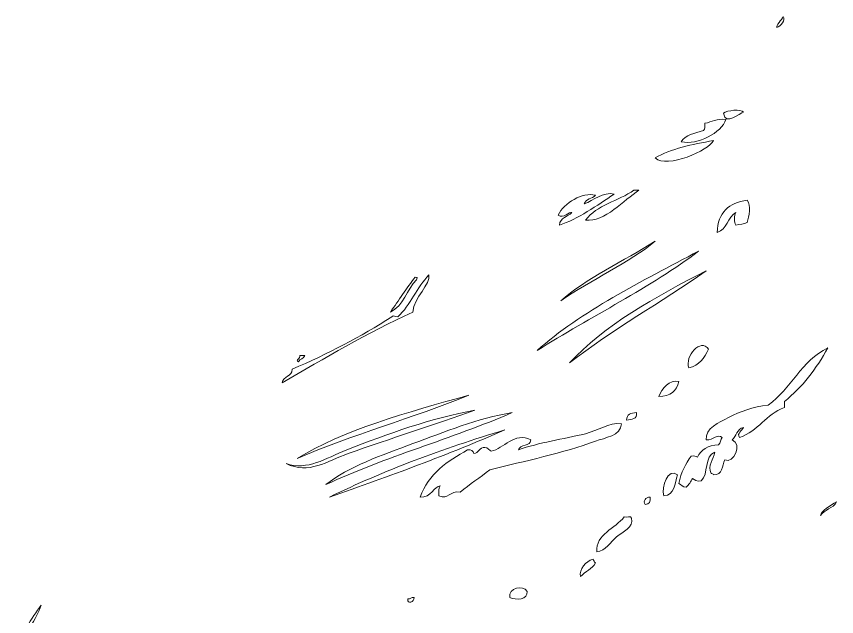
# Model space of a CAD drawing. Header units: inches. Extents: x 0.62 to 5.37, y -5.79 to -0.4.
# Drawn here: x 2.505 to 3.314, y -3.694 to -3.102 of the extents above; entities that cross this region are included whole.
import ezdxf

# ---------------------------------------------------------------- set-up
doc = ezdxf.new("R2010")
doc.units = ezdxf.units.IN
doc.header["$MEASUREMENT"] = 0
doc.layers.add('Layer 1', color=7, linetype='Continuous')

# ---------------------------------------------------------------- blocks, each defined once
blk = doc.blocks.new('block 32')
at = {"layer": 'Layer 1', "lineweight": 0}
blk.add_open_spline([(3.20217, -3.19737), (3.20382, -3.21047), (3.21884, -3.19681), (3.22179, -3.19614), (3.21964, -3.19313), (3.20572, -3.19422), (3.20217, -3.19737)], degree=3, knots=[0, 0, 0, 0, 1, 1, 1, 2, 2, 2, 2], dxfattribs=at)
blk = doc.blocks.new('block 34')
at = {"layer": 'Layer 1', "lineweight": 0}
blk.add_open_spline([(3.16052, -3.22556), (3.17709, -3.22892), (3.20005, -3.21678), (3.20463, -3.2035), (3.19547, -3.20249), (3.19081, -3.20601), (3.1838, -3.20718), (3.18396, -3.2102), (3.18398, -3.21308), (3.18257, -3.21453), (3.17408, -3.21705), (3.16436, -3.21838), (3.16052, -3.22556)], degree=3, knots=[0, 0, 0, 0, 1, 1, 1, 2, 2, 2, 3, 3, 3, 4, 4, 4, 4], dxfattribs=at)
blk = doc.blocks.new('block 35')
at = {"layer": 'Layer 1', "lineweight": 0}
blk.add_open_spline([(3.19238, -3.22433), (3.17105, -3.22791), (3.1505, -3.23228), (3.13479, -3.24149), (3.14642, -3.25241), (3.18817, -3.23372), (3.19238, -3.22433)], degree=3, knots=[0, 0, 0, 0, 1, 1, 1, 2, 2, 2, 2], dxfattribs=at)
blk = doc.blocks.new('block 37')
at = {"layer": 'Layer 1', "lineweight": 0}
blk.add_open_spline([(3.06617, -3.30277), (3.08498, -3.30519), (3.10414, -3.28256), (3.11886, -3.27335), (3.11723, -3.27335), (3.1156, -3.27335), (3.11396, -3.27335), (3.09865, -3.28379), (3.07714, -3.288), (3.06617, -3.30277)], degree=3, knots=[0, 0, 0, 0, 1, 1, 1, 2, 2, 2, 3, 3, 3, 3], dxfattribs=at)
blk = doc.blocks.new('block 38')
at = {"layer": 'Layer 1', "lineweight": 0}
blk.add_open_spline([(3.21444, -3.30765), (3.21826, -3.30697), (3.22243, -3.30665), (3.22547, -3.3052), (3.22701, -3.29892), (3.2301, -3.28842), (3.22547, -3.28314), (3.20761, -3.2857), (3.19652, -3.29504), (3.19607, -3.31501), (3.20564, -3.31191), (3.20624, -3.29986), (3.21444, -3.2954), (3.21257, -3.29763), (3.21257, -3.30541), (3.21444, -3.30765)], degree=3, knots=[0, 0, 0, 0, 1, 1, 1, 2, 2, 2, 3, 3, 3, 4, 4, 4, 5, 5, 5, 5], dxfattribs=at)
blk = doc.blocks.new('block 43')
at = {"layer": 'Layer 1', "lineweight": 0}
blk.add_open_spline([(3.1679, -3.44858), (3.17837, -3.44639), (3.18334, -3.43869), (3.1875, -3.43019), (3.17985, -3.41853), (3.16389, -3.4374), (3.1679, -3.44858)], degree=3, knots=[0, 0, 0, 0, 1, 1, 1, 2, 2, 2, 2], dxfattribs=at)
blk = doc.blocks.new('block 46')
at = {"layer": 'Layer 1', "lineweight": 0}
blk.add_open_spline([(3.13849, -3.47676), (3.14981, -3.47665), (3.15611, -3.4715), (3.15809, -3.46205), (3.14899, -3.45971), (3.1415, -3.46901), (3.13849, -3.47676)], degree=3, knots=[0, 0, 0, 0, 1, 1, 1, 2, 2, 2, 2], dxfattribs=at)
blk = doc.blocks.new('block 52')
at = {"layer": 'Layer 1', "lineweight": 0}
blk.add_open_spline([(3.11644, -3.4927), (3.11093, -3.49292), (3.1067, -3.4944), (3.10663, -3.50004), (3.11128, -3.49897), (3.11765, -3.49963), (3.11644, -3.4927)], degree=3, knots=[0, 0, 0, 0, 1, 1, 1, 2, 2, 2, 2], dxfattribs=at)
blk = doc.blocks.new('block 53')
at = {"layer": 'Layer 1', "lineweight": 0}
blk.add_open_spline([(3.01229, -3.51966), (2.9963, -3.51118), (2.9854, -3.52863), (2.97307, -3.5307), (2.97186, -3.5309), (2.96978, -3.52699), (2.96693, -3.52702), (2.96152, -3.52706), (2.96072, -3.53262), (2.95592, -3.53315), (2.95518, -3.53062), (2.95402, -3.52851), (2.94978, -3.52948), (2.92998, -3.54071), (2.91121, -3.55299), (2.90322, -3.57605), (2.91364, -3.57703), (2.91745, -3.56496), (2.92283, -3.56502), (2.92094, -3.56679), (2.92175, -3.57129), (2.92161, -3.57482), (2.9308, -3.57893), (2.93227, -3.56959), (2.94244, -3.57114), (2.95196, -3.56349), (2.96222, -3.55661), (2.97185, -3.54908), (3.00588, -3.54068), (3.04456, -3.53243), (3.076, -3.52088), (3.0852, -3.5175), (3.10074, -3.51564), (3.10173, -3.50373), (3.08838, -3.50222), (3.07911, -3.51047), (3.06619, -3.51354), (3.04394, -3.51881), (3.02015, -3.52233), (3.00003, -3.52948), (3.00152, -3.52361), (3.01194, -3.52668), (3.01229, -3.51966)], degree=3, knots=[0, 0, 0, 0, 1, 1, 1, 2, 2, 2, 3, 3, 3, 4, 4, 4, 5, 5, 5, 6, 6, 6, 7, 7, 7, 8, 8, 8, 9, 9, 9, 10, 10, 10, 11, 11, 11, 12, 12, 12, 13, 13, 13, 14, 14, 14, 14], dxfattribs=at)
blk = doc.blocks.new('block 54')
at = {"layer": 'Layer 1', "lineweight": 0}
blk.add_open_spline([(2.81378, -3.57606), (2.87292, -3.55553), (2.93101, -3.53397), (2.98655, -3.50987), (2.92519, -3.52816), (2.86728, -3.5499), (2.81378, -3.57606)], degree=3, knots=[0, 0, 0, 0, 1, 1, 1, 2, 2, 2, 2], dxfattribs=at)
blk = doc.blocks.new('block 55')
at = {"layer": 'Layer 1', "lineweight": 0}
blk.add_open_spline([(3.14341, -3.57479), (3.1544, -3.57435), (3.15393, -3.56244), (3.15688, -3.55396), (3.14758, -3.54663), (3.14058, -3.56616), (3.14341, -3.57479)], degree=3, knots=[0, 0, 0, 0, 1, 1, 1, 2, 2, 2, 2], dxfattribs=at)
blk = doc.blocks.new('block 56')
at = {"layer": 'Layer 1', "lineweight": 0}
blk.add_open_spline([(3.12502, -3.58337), (3.12895, -3.58321), (3.13041, -3.58059), (3.12993, -3.57602), (3.1257, -3.57591), (3.12227, -3.58025), (3.12502, -3.58337)], degree=3, knots=[0, 0, 0, 0, 1, 1, 1, 2, 2, 2, 2], dxfattribs=at)
blk = doc.blocks.new('block 60')
at = {"layer": 'Layer 1', "lineweight": 0}
blk.add_open_spline([(3.1042, -3.59563), (3.09573, -3.60692), (3.07595, -3.61293), (3.07724, -3.62994), (3.08576, -3.62918), (3.09106, -3.62046), (3.09684, -3.61524), (3.10246, -3.61015), (3.11418, -3.60604), (3.11154, -3.59685), (3.11139, -3.59415), (3.10636, -3.59633), (3.1042, -3.59563)], degree=3, knots=[0, 0, 0, 0, 1, 1, 1, 2, 2, 2, 3, 3, 3, 4, 4, 4, 4], dxfattribs=at)
blk = doc.blocks.new('block 63')
at = {"layer": 'Layer 1', "lineweight": 0}
blk.add_open_spline([(3.06131, -3.65445), (3.06561, -3.64935), (3.07265, -3.64701), (3.07601, -3.64097), (3.07429, -3.64066), (3.07461, -3.63829), (3.07356, -3.6373), (3.06635, -3.63909), (3.05949, -3.6477), (3.06131, -3.65445)], degree=3, knots=[0, 0, 0, 0, 1, 1, 1, 2, 2, 2, 3, 3, 3, 3], dxfattribs=at)
blk = doc.blocks.new('block 67')
at = {"layer": 'Layer 1', "lineweight": 0}
blk.add_open_spline([(2.99147, -3.67529), (2.99729, -3.67782), (3.00969, -3.67748), (3.00862, -3.66916), (3.00444, -3.66217), (2.99004, -3.66573), (2.99147, -3.67529)], degree=3, knots=[0, 0, 0, 0, 1, 1, 1, 2, 2, 2, 2], dxfattribs=at)
blk = doc.blocks.new('block 68')
at = {"layer": 'Layer 1', "lineweight": 0}
blk.add_open_spline([(2.89711, -3.6753), (2.89366, -3.67429), (2.89394, -3.67703), (2.89099, -3.67653), (2.89033, -3.68233), (2.89751, -3.67946), (2.89711, -3.6753)], degree=3, knots=[0, 0, 0, 0, 1, 1, 1, 2, 2, 2, 2], dxfattribs=at)
blk = doc.blocks.new('block 160')
at = {"layer": 'Layer 1', "lineweight": 0}
blk.add_open_spline([(3.07597, -3.27826), (3.06326, -3.27483), (3.04464, -3.28592), (3.03921, -3.29787), (3.04465, -3.30209), (3.05029, -3.29376), (3.0527, -3.29542), (3.04871, -3.2996), (3.04103, -3.30009), (3.04044, -3.30767), (3.05812, -3.30202), (3.07812, -3.28819), (3.09435, -3.27703), (3.08381, -3.27483), (3.07375, -3.28326), (3.06495, -3.28683), (3.06626, -3.28162), (3.07303, -3.28184), (3.07597, -3.27826)], degree=3, knots=[0, 0, 0, 0, 1, 1, 1, 2, 2, 2, 3, 3, 3, 4, 4, 4, 5, 5, 5, 6, 6, 6, 6], dxfattribs=at)
blk = doc.blocks.new('block 162')
at = {"layer": 'Layer 1', "lineweight": 0}
blk.add_open_spline([(3.1348, -3.32359), (3.10433, -3.34297), (3.06575, -3.36075), (3.04167, -3.38242), (3.07097, -3.36187), (3.11003, -3.34457), (3.1348, -3.32359)], degree=3, knots=[0, 0, 0, 0, 1, 1, 1, 2, 2, 2, 2], dxfattribs=at)
blk = doc.blocks.new('block 163')
at = {"layer": 'Layer 1', "lineweight": 0}
blk.add_open_spline([(3.17768, -3.33339), (3.12216, -3.36283), (3.0611, -3.39326), (3.0184, -3.43144), (3.07059, -3.39867), (3.13167, -3.36826), (3.17768, -3.33339)], degree=3, knots=[0, 0, 0, 0, 1, 1, 1, 2, 2, 2, 2], dxfattribs=at)
blk = doc.blocks.new('block 164')
at = {"layer": 'Layer 1', "lineweight": 0}
blk.add_open_spline([(3.05025, -3.44369), (3.09254, -3.41081), (3.14072, -3.38383), (3.18504, -3.35299), (3.13547, -3.37777), (3.08405, -3.40723), (3.05025, -3.44369)], degree=3, knots=[0, 0, 0, 0, 1, 1, 1, 2, 2, 2, 2], dxfattribs=at)
blk = doc.blocks.new('block 167')
at = {"layer": 'Layer 1', "lineweight": 0}
blk.add_open_spline([(2.78192, -3.53807), (2.8356, -3.51456), (2.89627, -3.49802), (2.95101, -3.47555), (2.89145, -3.49226), (2.82565, -3.51033), (2.78192, -3.53807)], degree=3, knots=[0, 0, 0, 0, 1, 1, 1, 2, 2, 2, 2], dxfattribs=at)
blk = doc.blocks.new('block 168')
at = {"layer": 'Layer 1', "lineweight": 0}
blk.add_open_spline([(2.83215, -3.53316), (2.87392, -3.51822), (2.91816, -3.50431), (2.95713, -3.49026), (2.91481, -3.49815), (2.87069, -3.5137), (2.83093, -3.52949), (2.80951, -3.53799), (2.79212, -3.55013), (2.77088, -3.54298), (2.79338, -3.55407), (2.81123, -3.54064), (2.83215, -3.53316)], degree=3, knots=[0, 0, 0, 0, 1, 1, 1, 2, 2, 2, 3, 3, 3, 4, 4, 4, 4], dxfattribs=at)
blk = doc.blocks.new('block 169')
at = {"layer": 'Layer 1', "lineweight": 0}
blk.add_open_spline([(2.8101, -3.56381), (2.86792, -3.53665), (2.93459, -3.51836), (2.9939, -3.49271), (2.95947, -3.49831), (2.9269, -3.51183), (2.89586, -3.52335), (2.86487, -3.53486), (2.83253, -3.54593), (2.8101, -3.56381)], degree=3, knots=[0, 0, 0, 0, 1, 1, 1, 2, 2, 2, 3, 3, 3, 3], dxfattribs=at)
blk = doc.blocks.new('block 179')
at = {"layer": 'Layer 1', "lineweight": 0}
blk.add_open_spline([(3.21814, -3.51719), (3.23656, -3.51109), (3.24417, -3.4942), (3.26226, -3.48778), (3.26226, -3.48573), (3.26226, -3.4837), (3.26226, -3.48165), (3.28009, -3.46762), (3.29361, -3.44929), (3.30513, -3.42894), (3.27903, -3.44125), (3.2688, -3.46941), (3.24633, -3.48533), (3.23061, -3.48705), (3.2191, -3.49155), (3.20711, -3.49758), (3.19819, -3.50207), (3.18393, -3.50832), (3.18506, -3.51964), (3.19255, -3.5198), (3.19632, -3.51337), (3.20099, -3.51719), (3.19921, -3.5191), (3.19935, -3.52292), (3.19731, -3.52455), (3.18671, -3.52497), (3.18002, -3.52931), (3.17648, -3.5368), (3.17506, -3.53578), (3.1732, -3.53518), (3.17036, -3.53557), (3.16484, -3.54313), (3.16039, -3.55175), (3.1581, -3.56253), (3.1607, -3.56363), (3.16172, -3.56627), (3.16546, -3.56621), (3.16837, -3.56423), (3.1696, -3.56056), (3.17158, -3.55764), (3.17364, -3.55926), (3.17569, -3.56088), (3.18016, -3.56009), (3.18781, -3.55385), (3.18283, -3.53497), (3.19364, -3.5319), (3.19216, -3.53849), (3.18651, -3.54499), (3.18997, -3.55273), (3.19091, -3.55301), (3.19238, -3.55277), (3.19241, -3.55395), (3.20166, -3.55463), (3.20077, -3.54515), (3.20344, -3.53925), (3.21219, -3.54364), (3.22114, -3.52356), (3.2108, -3.51964), (3.215, -3.51611), (3.21544, -3.50877), (3.22182, -3.50739), (3.22042, -3.51038), (3.21489, -3.51333), (3.21814, -3.51719)], degree=3, knots=[0, 0, 0, 0, 1, 1, 1, 2, 2, 2, 3, 3, 3, 4, 4, 4, 5, 5, 5, 6, 6, 6, 7, 7, 7, 8, 8, 8, 9, 9, 9, 10, 10, 10, 11, 11, 11, 12, 12, 12, 13, 13, 13, 14, 14, 14, 15, 15, 15, 16, 16, 16, 17, 17, 17, 18, 18, 18, 19, 19, 19, 20, 20, 20, 21, 21, 21, 21], dxfattribs=at)
blk = doc.blocks.new('block 309')
at = {"layer": 'Layer 1', "lineweight": 0}
blk.add_open_spline([(2.8738, -3.39346), (2.88699, -3.38745), (2.88992, -3.37119), (2.89953, -3.36161), (2.8998, -3.36007), (2.90143, -3.3591), (2.8983, -3.35915), (2.88945, -3.36992), (2.88201, -3.38207), (2.8738, -3.39346)], degree=3, knots=[0, 0, 0, 0, 1, 1, 1, 2, 2, 2, 3, 3, 3, 3], dxfattribs=at)
blk = doc.blocks.new('block 336')
at = {"layer": 'Layer 1', "lineweight": 0}
blk.add_open_spline([(2.78313, -3.44249), (2.78398, -3.43926), (2.7887, -3.4399), (2.78925, -3.43636), (2.78762, -3.43636), (2.78599, -3.43636), (2.78435, -3.43636), (2.78567, -3.43949), (2.77908, -3.44065), (2.78313, -3.44249)], degree=3, knots=[0, 0, 0, 0, 1, 1, 1, 2, 2, 2, 3, 3, 3, 3], dxfattribs=at)
blk = doc.blocks.new('block 694')
at = {"layer": 'Layer 1', "lineweight": 0}
blk.add_open_spline([(3.25486, -3.11281), (3.25846, -3.11147), (3.26397, -3.10564), (3.26098, -3.10178), (3.25958, -3.10532), (3.25378, -3.11085), (3.25486, -3.11281)], degree=3, knots=[0, 0, 0, 0, 1, 1, 1, 2, 2, 2, 2], dxfattribs=at)
blk = doc.blocks.new('block 712')
at = {"layer": 'Layer 1', "lineweight": 0}
blk.add_open_spline([(2.88115, -3.39836), (2.8781, -3.39823), (2.87736, -3.39607), (2.87503, -3.39836), (2.84463, -3.41781), (2.81183, -3.43484), (2.777, -3.44984), (2.77693, -3.45754), (2.76784, -3.45621), (2.7672, -3.46333), (2.80902, -3.43898), (2.85058, -3.41436), (2.89585, -3.39346), (2.89692, -3.37852), (2.91374, -3.36651), (2.91178, -3.3567), (2.90007, -3.36908), (2.89341, -3.38653), (2.88115, -3.39836)], degree=3, knots=[0, 0, 0, 0, 1, 1, 1, 2, 2, 2, 3, 3, 3, 4, 4, 4, 5, 5, 5, 6, 6, 6, 6], dxfattribs=at)
blk = doc.blocks.new('block 750')
at = {"layer": 'Layer 1', "lineweight": 0}
blk.add_open_spline([(3.29781, -3.59438), (3.30156, -3.58833), (3.31032, -3.5873), (3.31373, -3.58091), (3.30796, -3.58413), (3.29815, -3.58981), (3.29781, -3.59438)], degree=3, knots=[0, 0, 0, 0, 1, 1, 1, 2, 2, 2, 2], dxfattribs=at)
blk = doc.blocks.new('block 762')
at = {"layer": 'Layer 1', "lineweight": 0}
blk.add_open_spline([(2.50499, -3.72681), (2.51238, -3.71214), (2.5251, -3.69627), (2.5295, -3.68269), (2.52012, -3.69538), (2.50872, -3.71256), (2.50499, -3.72681)], degree=3, knots=[0, 0, 0, 0, 1, 1, 1, 2, 2, 2, 2], dxfattribs=at)
blk = doc.blocks.new('block 25')
at = {"layer": 'Layer 1'}
for name in ['block 694', 'block 32', 'block 34', 'block 35', 'block 160', 'block 37', 'block 38', 'block 162', 'block 163', 'block 164', 'block 712', 'block 309', 'block 43', 'block 179', 'block 336', 'block 46', 'block 167', 'block 168', 'block 169', 'block 52', 'block 54', 'block 53', 'block 55', 'block 56', 'block 750', 'block 60', 'block 63', 'block 67', 'block 68', 'block 762']:
    blk.add_blockref(name, (0, 0), dxfattribs=at)

msp = doc.modelspace()

# ---------------------------------------------------------------- block references
at = {"layer": 'Layer 1'}
msp.add_blockref('block 25', (0, 0), dxfattribs=at)

doc.saveas('drawing.dxf')
